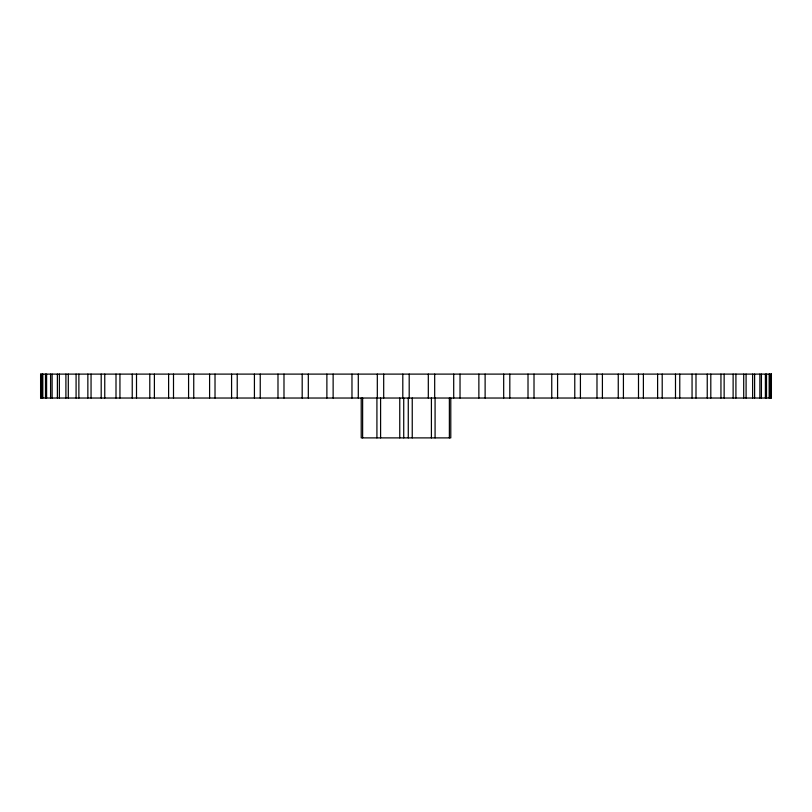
<?xml version="1.0" encoding="UTF-8"?>
<svg xmlns="http://www.w3.org/2000/svg" width="812" height="812" viewBox="0 0 812 812"><rect width="100%" height="100%" fill="white"/><g stroke="black" fill="none" stroke-linecap="round" stroke-linejoin="round"><path stroke-width="1.22" d="M771.177 374.109L771.177 398.032M769.847 374.109L769.847 398.032M769.177 374.109L769.177 398.032M766.508 374.109L766.508 398.032M765.401 374.109L765.401 398.032M761.423 374.109L761.423 398.032M759.88 374.109L759.88 398.032M754.612 374.109L754.612 398.032M752.633 374.109L752.633 398.032M746.096 374.109L746.096 398.032M743.701 374.109L743.701 398.032M735.916 374.109L735.916 398.032M733.124 374.109L733.124 398.032M724.142 374.109L724.142 398.032M720.944 374.109L720.944 398.032M710.804 374.109L710.804 398.032M707.242 374.109L707.242 398.032M695.996 374.109L695.996 398.032M692.057 374.109L692.057 398.032M679.766 374.109L679.766 398.032M675.493 374.109L675.493 398.032M662.206 374.109L662.206 398.032M657.608 374.109L657.608 398.032M643.388 374.109L643.388 398.032M638.496 374.109L638.496 398.032M623.423 374.109L623.423 398.032M618.257 374.109L618.257 398.032M602.402 374.109L602.402 398.032M596.982 374.109L596.982 398.032M580.418 374.109L580.418 398.032M574.774 374.109L574.774 398.032M557.58 374.109L557.58 398.032M551.754 374.109L551.754 398.032M534.012 374.109L534.012 398.032M528.013 374.109L528.013 398.032M509.814 374.109L509.814 398.032M503.684 374.109L503.684 398.032M485.119 374.109L485.119 398.032M478.867 374.109L478.867 398.032M460.028 374.109L460.028 398.032M453.705 374.109L453.705 398.032M450.782 398.032L450.782 437.891L361.218 437.891L361.218 398.032M449.371 398.032L449.371 437.891M435.08 398.032L435.08 437.891M434.684 374.109L434.684 398.032M431.405 398.032L431.405 437.891M428.31 374.109L428.31 398.032M412.242 398.032L412.242 437.891M409.197 374.109L409.197 398.032M408.274 398.032L408.274 437.891M403.726 398.032L403.726 437.891M402.803 374.109L402.803 398.032M399.758 398.032L399.758 437.891M383.69 374.109L383.69 398.032M380.595 398.032L380.595 437.891M377.316 374.109L377.316 398.032M376.92 398.032L376.92 437.891M362.629 398.032L362.629 437.891M358.295 374.109L358.295 398.032M351.972 374.109L351.972 398.032M333.133 374.109L333.133 398.032M326.881 374.109L326.881 398.032M308.316 374.109L308.316 398.032M302.186 374.109L302.186 398.032M283.987 374.109L283.987 398.032M277.988 374.109L277.988 398.032M260.246 374.109L260.246 398.032M254.42 374.109L254.42 398.032M237.226 374.109L237.226 398.032M231.582 374.109L231.582 398.032M215.018 374.109L215.018 398.032M209.597 374.109L209.597 398.032M193.743 374.109L193.743 398.032M188.577 374.109L188.577 398.032M173.504 374.109L173.504 398.032M168.612 374.109L168.612 398.032M154.392 374.109L154.392 398.032M149.794 374.109L149.794 398.032M136.507 374.109L136.507 398.032M132.234 374.109L132.234 398.032M119.943 374.109L119.943 398.032M116.004 374.109L116.004 398.032M104.758 374.109L104.758 398.032M101.195 374.109L101.195 398.032M91.056 374.109L91.056 398.032M87.858 374.109L87.858 398.032M78.876 374.109L78.876 398.032M76.084 374.109L76.084 398.032M68.299 374.109L68.299 398.032M65.904 374.109L65.904 398.032M59.367 374.109L59.367 398.032M57.388 374.109L57.388 398.032M52.12 374.109L52.12 398.032M50.577 374.109L50.577 398.032M46.599 374.109L46.599 398.032M45.492 374.109L45.492 398.032M42.823 374.109L42.823 398.032M42.153 374.109L42.153 398.032M40.823 374.109L40.823 398.032M771.4 374.109L40.6 374.109L40.6 398.032L771.4 398.032L771.4 374.109"/></g></svg>
